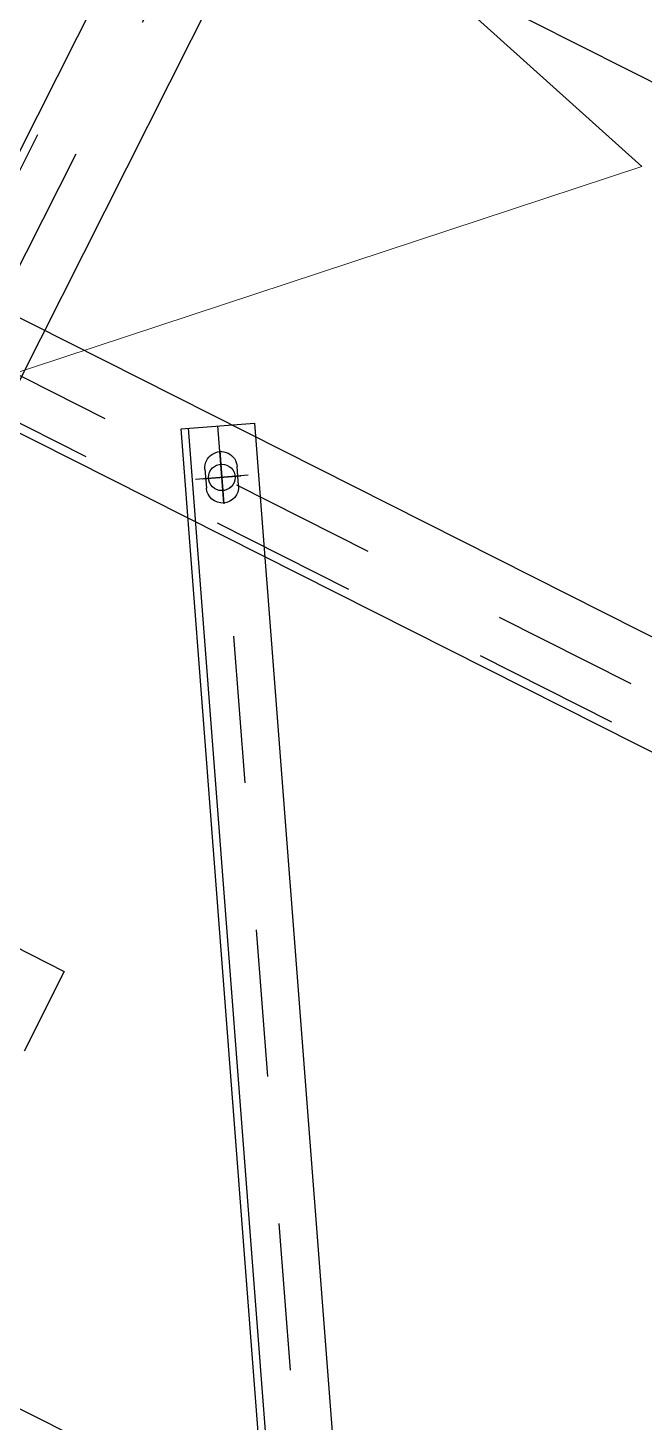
# Model space of a CAD drawing. Header units: metres. Extents: x 0 to 547597, y 0 to 1844684.
# Drawn here: x 543373.502 to 543373.92, y 1844519.026 to 1844519.973 of the extents above; entities that cross this region are included whole.
import ezdxf

# ---------------------------------------------------------------- set-up
doc = ezdxf.new("R2010")
doc.units = ezdxf.units.M
for name, pattern in [('ACAD_ISO04W100', [30, 24, -3, 0, -3]), ('CENTER', [2, 1.25, -0.25, 0.25, -0.25]), ('CONTINOUS', [0]), ('DASHED', [0.75, 0.5, -0.25])]:
    doc.linetypes.add(name, pattern=pattern)
for name, color, linetype in [('!TV1-NETMANH', 9, 'Continuous'), ('!TV1-NETTHAY', 7, 'Continuous'), ('!TV1-TRUC', 8, 'ACAD_ISO04W100'), ('5_Thep', 4, 'Continuous'), ('DUONGKHUAT', 8, 'DASHED'), ('NHA', 2, 'Continuous')]:
    doc.layers.add(name, color=color, linetype=linetype)
doc.layers.add('1_Kim_CS', color=1, linetype='Continuous', lineweight=9)
doc.styles.add('KHUNG', font='vnsimli.shx', dxfattribs={"width": 0.65})
doc.dimstyles.new('TV1-70', dxfattribs={"dimscale": 70, "dimtxt": 2, "dimasz": 1.2, "dimexe": 0.8, "dimexo": 0.8, "dimgap": 1, "dimtad": 1, "dimdec": 0, "dimzin": 0, "dimdsep": 46, "dimtxsty": 'KHUNG', "dimblk": 'ARCHTICK', "dimblk1": 'ARCHTICK', "dimblk2": 'ARCHTICK', "dimsah": 1, "dimcen": 0, "dimdle": 0.8, "dimclrd": 8, "dimclre": 8, "dimclrt": 3, "dimadec": 0, "dimazin": 0, "dimtfac": 1, "dimtdec": 0, "dimtix": 1, "dimtmove": 0, "dimatfit": 3, "dimfxl": 0, "dimtolj": 1, "dimtzin": 0, "dimlwd": -1, "dimarcsym": 0})

# ---------------------------------------------------------------- blocks, each defined once
blk = doc.blocks.new('Kim_CS')
at = {"layer": '1_Kim_CS', "color": 0, "linetype": 'ByBlock', "lineweight": -2, "ltscale": 0.5}
for p, q in [((-505.63, 505.63), (-227.67, 581.23)), ((0, 0), (-505.63, 505.63))]:
    blk.add_line(p, q, dxfattribs=at)
blk = doc.blocks.new('_ARCHTICK')
at = {"color": 0, "linetype": 'ByBlock', "const_width": 0.15}
blk.add_lwpolyline([(-0.5, -0.5), (0.5, 0.5)], dxfattribs=at)
blk = doc.blocks.new('A$C707469D3')
at = {"color": 1}
for p, q in [((13.5, 24), (26.5, 24)), ((26.5, 2), (13.5, 2))]:
    blk.add_line(p, q, dxfattribs=at)
at = {"color": 8, "linetype": 'CENTER', "ltscale": 100}
for p, q in [((20, 26), (20, 0)), ((37.5, 13), (2.5, 13))]:
    blk.add_line(p, q, dxfattribs=at)
at = {"color": 1}
for centre, start, end in [((13.5, 13), 90, 270), ((26.5, 13), 270, 90)]:
    blk.add_arc(centre, 11, start, end, dxfattribs=at)
blk = doc.blocks.new('16')
at = {"layer": '!TV1-NETTHAY', "color": 3}
blk.add_circle((0, 0), 9, dxfattribs=at)
at = {"layer": '!TV1-TRUC', "ltscale": 0.02}
for p, q in [((0, 18), (0, -18)), ((-18, 0), (18, 0))]:
    blk.add_line(p, q, dxfattribs=at)
blk = doc.blocks.new('A$C252C7A52')
at = {"layer": '!TV1-NETMANH'}
blk.add_line((390.51, 979.82), (-331.05, 543.6), dxfattribs=at)
at = {"layer": '!TV1-NETTHAY'}
blk.add_lwpolyline([(393.09, 975.54), (-328.46, 539.32), (-354.33, 582.11), (367.23, 1018.33)], close=True, dxfattribs=at)
at = {"layer": '!TV1-TRUC'}
blk.add_line((380.16, 996.93), (-341.4, 560.72), dxfattribs=at)
at = {"color": 7}
for p, q in [((-346.45, -1210.07), (-346.45, 1668.99)), ((-276.45, -1210.07), (-276.45, 1668.99)), ((315.21, -1210.07), (315.21, 1668.99))]:
    blk.add_line(p, q, dxfattribs=at)
at = {"color": 8, "linetype": 'CENTER', "ltscale": 2}
blk.add_line((-311.45, -1210.07), (-311.45, 1668.99), dxfattribs=at)
at = {"layer": 'DUONGKHUAT', "ltscale": 15}
blk.add_line((-282.45, -1210.07), (-282.45, 1668.99), dxfattribs=at)
at = {"layer": '!TV1-NETTHAY', "rotation": 31.15486713324088}
blk.add_blockref('16', (-311.45, 578.83), dxfattribs=at)
at = {"xscale": -1, "rotation": 211.1548671333375}
blk.add_blockref('A$C707469D3', (-335.29, 579.6), dxfattribs=at)
blk = doc.blocks.new('A$C2332291D')
at = {"color": 7}
for p, q in [((-715.11, 1918.88), (-715.11, -111.12)), ((-1295.11, 767.87), (414.43, 767.87)), ((-1295.11, 697.87), (414.43, 697.87))]:
    blk.add_line(p, q, dxfattribs=at)
at = {"color": 8, "linetype": 'CENTER', "ltscale": 2}
blk.add_line((-1295.11, 732.87), (414.43, 732.87), dxfattribs=at)
at = {"layer": 'DUONGKHUAT', "ltscale": 50}
blk.add_line((-1295.11, 703.87), (414.43, 703.87), dxfattribs=at)
at = {"layer": '1_Kim_CS', "xscale": -1, "rotation": 90}
blk.add_blockref('Kim_CS', (-155.11, 574.36), dxfattribs=at)
at = {"layer": 'NHA', "lineweight": 15, "ltscale": 0.5}
blk.add_blockref('A$C252C7A52', (-32.31, 341.47), dxfattribs=at)
at = {"layer": '!TV1-NETTHAY', "has_arrowhead": 0}
blk.add_leader([(3.98, 857.66), (3.98, 975.82), (64.72, 975.82)], dimstyle='TV1-70', override={"dimasz": 0, "dimtad": 0}, dxfattribs=at)
blk = doc.blocks.new('mb moiTQK')
at = {"color": 7, "linetype": 'CONTINOUS', "xscale": 0.001, "yscale": 0.001, "zscale": 0.001}
blk.add_blockref('A$C2332291D', (-3.99992, -128.57516), dxfattribs=at)
blk = doc.blocks.new('ACAD-DinhViTuyenDz220kV')
blk.add_circle((543470.18793, 1844560.06958), 117.55145)
at = {"layer": '5_Thep', "rotation": 243.2403583287449}
blk.add_blockref('mb moiTQK', (543485.661, 1844458.313), dxfattribs=at)

msp = doc.modelspace()

# ---------------------------------------------------------------- block references
msp.add_blockref('ACAD-DinhViTuyenDz220kV', (0, 0))

doc.saveas('drawing.dxf')
